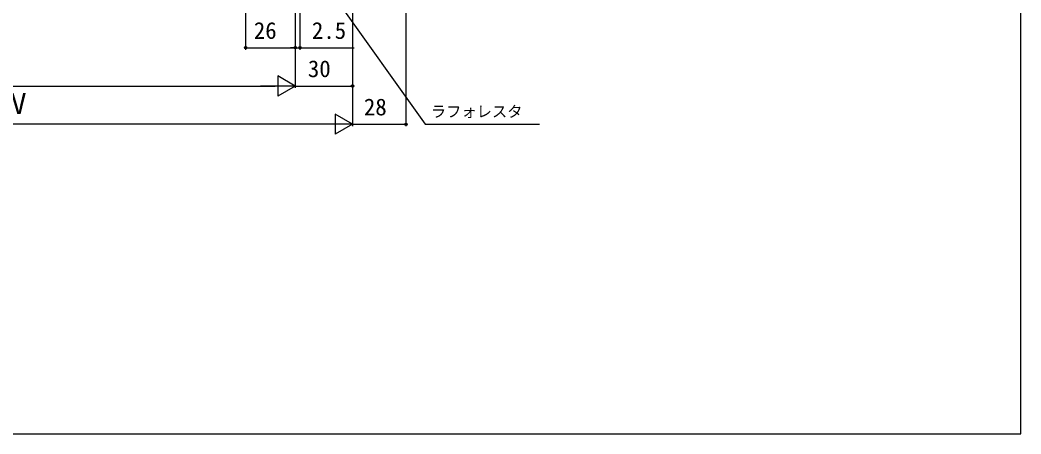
# Model space of a CAD drawing. Units: millimetres, scale not verified. Extents: x -525 to 525, y -783 to 778.
# Drawn here: x 1 to 525, y -783 to -566 of the extents above; entities that cross this region are included whole.
import ezdxf
from ezdxf.enums import TextEntityAlignment as Align

# ---------------------------------------------------------------- set-up
doc = ezdxf.new("R2010")
doc.units = ezdxf.units.MM
doc.header["$LTSCALE"] = 4
doc.layers.add('0-6_YKK_D', color=6, linetype='Continuous')
doc.layers.add('0-7_YKK_ZWAK', color=7, linetype='Continuous')
doc.styles.add('ＭＳ ゴシック', font='')
doc.styles.get('ＭＳ ゴシック').set_extended_font_data('MS Gothic')

msp = doc.modelspace()

# ---------------------------------------------------------------- linework, layer by layer
at = {"layer": '0-6_YKK_D'}
for p, q in [((203, -408.2), (203, -621.7)), ((119, -458.2), (119, -581.7)), ((175, -458.2), (175, -621.7)), ((145, -473.2), (145, -581.7)), ((147.5, -472.7), (147.5, -581.7)), ((145, -477.7), (145, -581.7)), ((145, -477.7), (145, -601.7)), ((145, -477.7), (145, -601.7)), ((175, -477.7), (175, -601.7)), ((175, -477.7), (175, -621.7)), ((119, -580.7), (145, -580.7)), ((145, -580.7), (142.45, -580.7)), ((145, -580.7), (147.5, -580.7)), ((147.5, -580.7), (175.827, -580.7)), ((145, -600.7), (135.907, -595.45)), ((135.907, -595.45), (135.907, -605.95)), ((-134.5, -600.7), (134.5, -600.7)), ((145, -600.7), (126.813, -600.7)), ((145, -600.7), (135.907, -605.95)), ((145, -600.7), (175, -600.7)), ((175, -620.7), (165.907, -615.45)), ((165.907, -615.45), (165.907, -625.95)), ((164.5, -620.7), (-164.5, -620.7)), ((175, -620.7), (156.813, -620.7)), ((175, -620.7), (165.907, -625.95)), ((175, -620.7), (203, -620.7))]:
    msp.add_line(p, q, dxfattribs=at)
msp.add_lwpolyline([(165, -553.264), (166.479, -555.342), (213, -620.7), (272.914, -620.7)], dxfattribs=at)
for centre in [(119, -580.7), (145, -580.7), (145, -580.7), (147.5, -580.7), (175, -600.7), (203, -620.7)]:
    msp.add_circle(centre, 0.637, dxfattribs=at)
at = {"layer": '0-7_YKK_ZWAK'}
msp.add_lwpolyline([(-525, -782.7), (525, -782.7), (525, 747.3)], dxfattribs=at)

# ---------------------------------------------------------------- texts
at = {"layer": '0-6_YKK_D', "style": 'ＭＳ ゴシック'}
for s, height, p in [('26', 8.798, (123.307, -578.7)), ('2.5', 8.798, (153.714, -578.7)), ('30', 8.798, (151.614, -598.7)), ('Ｗ', 11, (-10.653, -618.7)), ('28', 8.798, (180.942, -618.7)), ('ラフォレスタ', 5.865, (216.005, -618.745))]:
    msp.add_text(s, height=height, dxfattribs=at).set_placement(p, align=Align.BOTTOM_LEFT)

doc.saveas('drawing.dxf')
